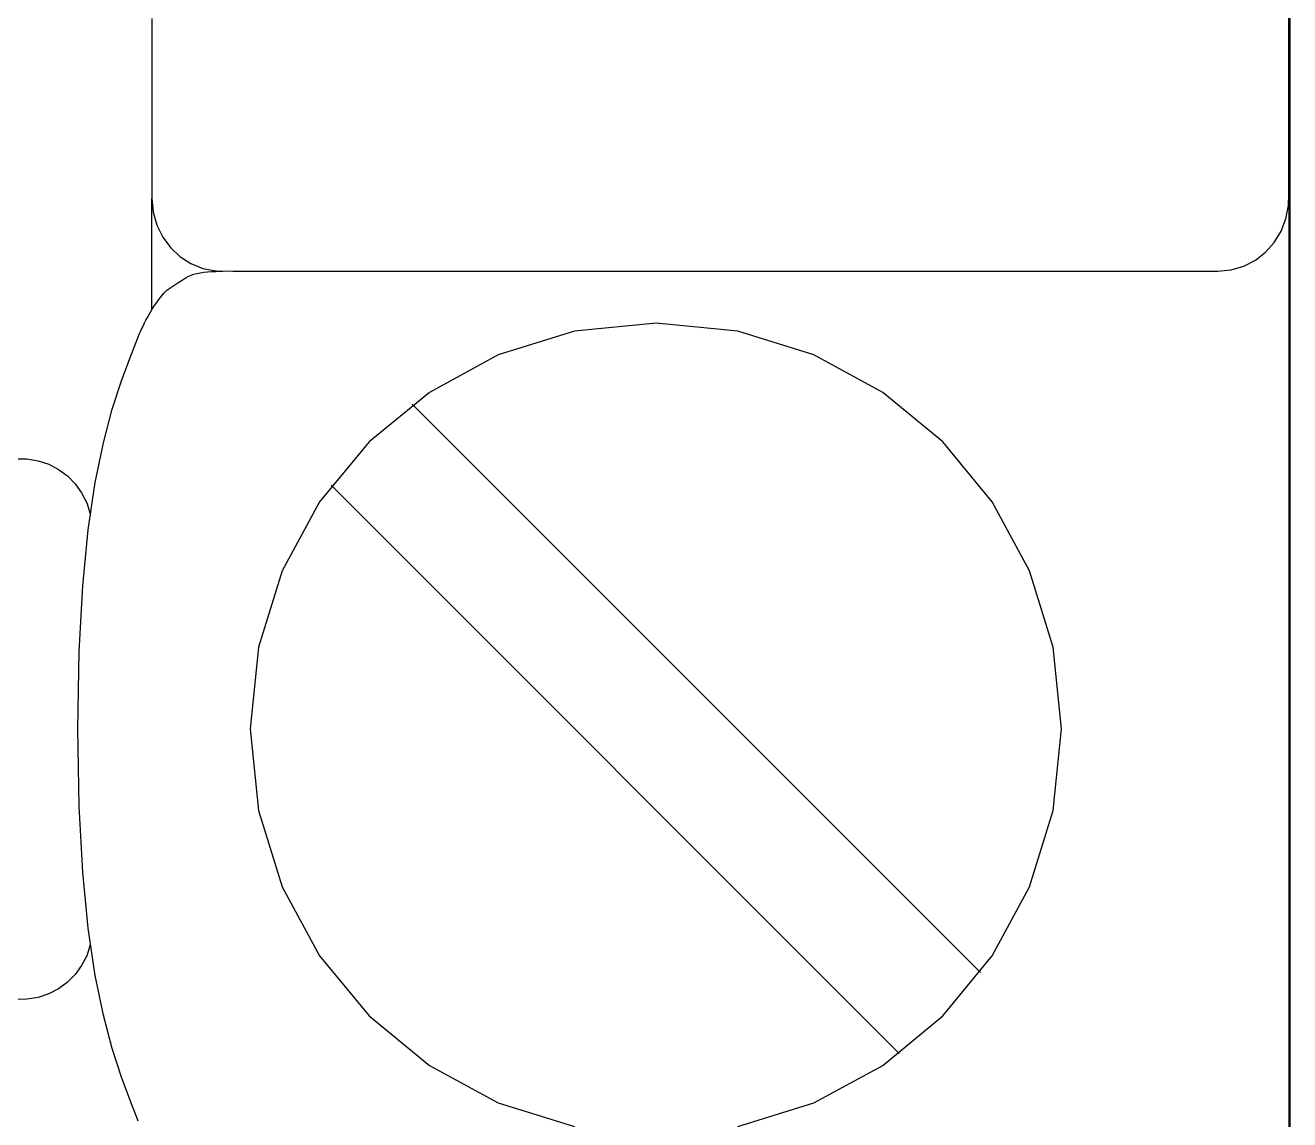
# Model space of a CAD drawing. Extents: x 1 to 47.7, y 0.2 to 35.
# Drawn here: x 35.401 to 35.922, y 10.574 to 11.025 of the extents above; entities that cross this region are included whole.
import ezdxf

# ---------------------------------------------------------------- set-up
doc = ezdxf.new("R2010")
doc.units = 0
doc.header["$MEASUREMENT"] = 0
for name, color, linetype in [('5_1___24__TARGET_LEDS___12', 7, 'CONTINUOUS'), ('6_1__EMPTY_IO_BOARD_POSITI', 7, 'CONTINUOUS'), ('6_2___8__INDEPENDENT_INPUT', 7, 'CONTINUOUS'), ('6_3___8__OPTOISO_INDEPENDE', 7, 'CONTINUOUS'), ('6_4___24__OPTOISO_INDEPEND', 7, 'CONTINUOUS'), ('6_5___8__INDEPENDENT_INPUT', 7, 'CONTINUOUS'), ('6_6___8__INDEPENDENT_INPUT', 7, 'CONTINUOUS'), ('6_7___8__OPTOISO_INDEPENDE', 7, 'CONTINUOUS'), ('6_8___8__OPTOISO_INDEPENDE', 7, 'CONTINUOUS')]:
    doc.layers.add(name, color=color, linetype=linetype)

msp = doc.modelspace()

# ---------------------------------------------------------------- linework, layer by layer
at = {"layer": '5_1___24__TARGET_LEDS___12'}
for points in [[(35.92211, 10.46504), (35.92211, 10.75278), (35.92211, 11.04409), (35.92211, 11.3354), (35.92211, 11.62315), (35.92211, 11.76457), (35.92211, 11.90377), (35.92211, 12.04029), (35.92211, 12.1737), (35.92211, 12.30354), (35.92211, 12.42937)], [(35.45318, 11.02822), (35.45318, 11.00051), (35.45318, 10.97677), (35.45318, 10.9602), (35.45318, 10.95397), (35.45371, 10.94827), (35.45522, 10.94293), (35.45763, 10.93805), (35.46083, 10.93374), (35.46472, 10.93008), (35.46921, 10.92719), (35.47421, 10.92516), (35.4796, 10.9241), (35.48651, 10.92396), (35.51624, 10.92396), (35.56802, 10.92396), (35.63382, 10.92396), (35.70563, 10.92396), (35.77544, 10.92396), (35.83524, 10.92396), (35.87699, 10.92396), (35.89269, 10.92396), (35.89825, 10.92451), (35.90346, 10.92606), (35.90821, 10.92853), (35.91242, 10.93182), (35.91598, 10.93582), (35.91879, 10.94043), (35.92076, 10.94555), (35.9218, 10.95108), (35.92193, 10.95559), (35.92193, 10.96739), (35.92193, 10.98794), (35.92193, 11.01406), (35.92193, 11.04257)], [(35.45318, 10.90842), (35.45318, 10.95397)], [(35.44753, 10.57361), (35.44691, 10.57511), (35.44443, 10.58143), (35.44062, 10.59171), (35.4368, 10.6035), (35.43313, 10.61732), (35.42978, 10.6337), (35.42689, 10.65316), (35.42463, 10.67622), (35.42316, 10.70343), (35.42263, 10.73529), (35.42316, 10.76715), (35.42463, 10.79435), (35.42689, 10.81741), (35.42978, 10.83687), (35.43313, 10.85325), (35.4368, 10.86706), (35.44062, 10.87885), (35.44443, 10.88913), (35.44691, 10.89545), (35.44753, 10.89695), (35.44809, 10.89827), (35.44862, 10.89947), (35.44913, 10.90058), (35.44964, 10.90165), (35.45016, 10.9027), (35.45072, 10.90379), (35.45134, 10.90496), (35.45201, 10.9062), (35.45271, 10.90743), (35.45347, 10.90866), (35.45428, 10.90989), (35.45515, 10.91114), (35.45607, 10.91239), (35.45707, 10.91368), (35.45813, 10.91499), (35.45929, 10.91621), (35.46054, 10.91701), (35.4618, 10.91783), (35.46306, 10.91868), (35.46433, 10.91951), (35.4656, 10.92032), (35.46687, 10.92108), (35.46812, 10.92177), (35.46937, 10.92236), (35.47051, 10.92278), (35.47174, 10.92309), (35.47311, 10.92335), (35.47459, 10.92355), (35.47615, 10.92371), (35.47775, 10.92383), (35.47935, 10.92391), (35.48092, 10.92395), (35.48242, 10.92397)], [(35.69481, 10.57133), (35.72618, 10.58108), (35.75456, 10.59651), (35.77929, 10.61695), (35.79968, 10.64173), (35.81508, 10.67017), (35.82481, 10.7016), (35.82821, 10.73536), (35.82481, 10.76905), (35.81508, 10.80045), (35.79968, 10.82886), (35.77929, 10.85361), (35.75456, 10.87404), (35.72618, 10.88947), (35.69481, 10.89922), (35.66113, 10.90262), (35.62743, 10.89922), (35.59601, 10.88947), (35.56757, 10.87404), (35.54278, 10.85361), (35.52232, 10.82886), (35.50686, 10.80045), (35.49709, 10.76905), (35.49368, 10.73536), (35.49709, 10.7016), (35.50686, 10.67017), (35.52232, 10.64173), (35.54278, 10.61695), (35.56757, 10.59651), (35.59601, 10.58108), (35.62743, 10.57133)], [(35.79479, 10.63493), (35.56052, 10.8692)], [(35.39409, 10.84666), (35.40159, 10.84658), (35.40626, 10.84586), (35.41064, 10.84441), (35.41468, 10.84229), (35.41832, 10.83958), (35.42151, 10.83634), (35.42418, 10.83262), (35.42628, 10.82848), (35.42775, 10.824)], [(35.76137, 10.60151), (35.5271, 10.83578)], [(35.42775, 10.64623), (35.42626, 10.64179), (35.42414, 10.6377), (35.42145, 10.63402), (35.41826, 10.6308), (35.41462, 10.62812), (35.41059, 10.62603), (35.40622, 10.6246), (35.40158, 10.62388), (35.39409, 10.62381)]]:
    msp.add_lwpolyline(points, dxfattribs=at)
at = {"layer": '6_1__EMPTY_IO_BOARD_POSITI'}
msp.add_lwpolyline([(35.92235, 12.4401), (35.92235, 12.35261), (35.92235, 12.26308), (35.92235, 12.17164), (35.92235, 11.98366), (35.92235, 11.78991), (35.92235, 11.59162), (35.92235, 11.39001), (35.92235, 10.9817), (35.92235, 10.5748), (35.92235, 10.37493)], dxfattribs=at)
at = {"layer": '6_2___8__INDEPENDENT_INPUT'}
for points in [[(35.92211, 10.46504), (35.92211, 10.75278), (35.92211, 11.04409), (35.92211, 11.3354), (35.92211, 11.62315), (35.92211, 11.76457), (35.92211, 11.90377), (35.92211, 12.04029), (35.92211, 12.1737), (35.92211, 12.30354), (35.92211, 12.42937)], [(35.45318, 11.02822), (35.45318, 11.00051), (35.45318, 10.97677), (35.45318, 10.9602), (35.45318, 10.95397), (35.45371, 10.94827), (35.45522, 10.94293), (35.45763, 10.93805), (35.46083, 10.93374), (35.46472, 10.93008), (35.46921, 10.92719), (35.47421, 10.92516), (35.4796, 10.9241), (35.48651, 10.92396), (35.51624, 10.92396), (35.56802, 10.92396), (35.63382, 10.92396), (35.70563, 10.92396), (35.77544, 10.92396), (35.83524, 10.92396), (35.87699, 10.92396), (35.89269, 10.92396), (35.89825, 10.92451), (35.90346, 10.92606), (35.90821, 10.92853), (35.91242, 10.93182), (35.91598, 10.93582), (35.91879, 10.94043), (35.92076, 10.94555), (35.9218, 10.95108), (35.92193, 10.95559), (35.92193, 10.96739), (35.92193, 10.98794), (35.92193, 11.01406), (35.92193, 11.04257)], [(35.45318, 10.90842), (35.45318, 10.95397)], [(35.44753, 10.57361), (35.44691, 10.57511), (35.44443, 10.58143), (35.44062, 10.59171), (35.4368, 10.6035), (35.43313, 10.61732), (35.42978, 10.6337), (35.42689, 10.65316), (35.42463, 10.67622), (35.42316, 10.70343), (35.42263, 10.73529), (35.42316, 10.76715), (35.42463, 10.79435), (35.42689, 10.81741), (35.42978, 10.83687), (35.43313, 10.85325), (35.4368, 10.86706), (35.44062, 10.87885), (35.44443, 10.88913), (35.44691, 10.89545), (35.44753, 10.89695), (35.44809, 10.89827), (35.44862, 10.89947), (35.44913, 10.90058), (35.44964, 10.90165), (35.45016, 10.9027), (35.45072, 10.90379), (35.45134, 10.90496), (35.45201, 10.9062), (35.45271, 10.90743), (35.45347, 10.90866), (35.45428, 10.90989), (35.45515, 10.91114), (35.45607, 10.91239), (35.45707, 10.91368), (35.45813, 10.91499), (35.45929, 10.91621), (35.46054, 10.91701), (35.4618, 10.91783), (35.46306, 10.91868), (35.46433, 10.91951), (35.4656, 10.92032), (35.46687, 10.92108), (35.46812, 10.92177), (35.46937, 10.92236), (35.47051, 10.92278), (35.47174, 10.92309), (35.47311, 10.92335), (35.47459, 10.92355), (35.47615, 10.92371), (35.47775, 10.92383), (35.47935, 10.92391), (35.48092, 10.92395), (35.48242, 10.92397)], [(35.69481, 10.57133), (35.72618, 10.58108), (35.75456, 10.59651), (35.77929, 10.61695), (35.79968, 10.64173), (35.81508, 10.67017), (35.82481, 10.7016), (35.82821, 10.73536), (35.82481, 10.76905), (35.81508, 10.80045), (35.79968, 10.82886), (35.77929, 10.85361), (35.75456, 10.87404), (35.72618, 10.88947), (35.69481, 10.89922), (35.66113, 10.90262), (35.62743, 10.89922), (35.59601, 10.88947), (35.56757, 10.87404), (35.54278, 10.85361), (35.52232, 10.82886), (35.50686, 10.80045), (35.49709, 10.76905), (35.49368, 10.73536), (35.49709, 10.7016), (35.50686, 10.67017), (35.52232, 10.64173), (35.54278, 10.61695), (35.56757, 10.59651), (35.59601, 10.58108), (35.62743, 10.57133)], [(35.79479, 10.63493), (35.56052, 10.8692)], [(35.39409, 10.84666), (35.40159, 10.84658), (35.40626, 10.84586), (35.41064, 10.84441), (35.41468, 10.84229), (35.41832, 10.83958), (35.42151, 10.83634), (35.42418, 10.83262), (35.42628, 10.82848), (35.42775, 10.824)], [(35.76137, 10.60151), (35.5271, 10.83578)], [(35.42775, 10.64623), (35.42626, 10.64179), (35.42414, 10.6377), (35.42145, 10.63402), (35.41826, 10.6308), (35.41462, 10.62812), (35.41059, 10.62603), (35.40622, 10.6246), (35.40158, 10.62388), (35.39409, 10.62381)]]:
    msp.add_lwpolyline(points, dxfattribs=at)
at = {"layer": '6_3___8__OPTOISO_INDEPENDE'}
for points in [[(35.92211, 10.46504), (35.92211, 10.75278), (35.92211, 11.04409), (35.92211, 11.3354), (35.92211, 11.62315), (35.92211, 11.76457), (35.92211, 11.90377), (35.92211, 12.04029), (35.92211, 12.1737), (35.92211, 12.30354), (35.92211, 12.42937)], [(35.45318, 11.02822), (35.45318, 11.00051), (35.45318, 10.97677), (35.45318, 10.9602), (35.45318, 10.95397), (35.45371, 10.94827), (35.45522, 10.94293), (35.45763, 10.93805), (35.46083, 10.93374), (35.46472, 10.93008), (35.46921, 10.92719), (35.47421, 10.92516), (35.4796, 10.9241), (35.48651, 10.92396), (35.51624, 10.92396), (35.56802, 10.92396), (35.63382, 10.92396), (35.70563, 10.92396), (35.77544, 10.92396), (35.83524, 10.92396), (35.87699, 10.92396), (35.89269, 10.92396), (35.89825, 10.92451), (35.90346, 10.92606), (35.90821, 10.92853), (35.91242, 10.93182), (35.91598, 10.93582), (35.91879, 10.94043), (35.92076, 10.94555), (35.9218, 10.95108), (35.92193, 10.95559), (35.92193, 10.96739), (35.92193, 10.98794), (35.92193, 11.01406), (35.92193, 11.04257)], [(35.45318, 10.90842), (35.45318, 10.95397)], [(35.44753, 10.57361), (35.44691, 10.57511), (35.44443, 10.58143), (35.44062, 10.59171), (35.4368, 10.6035), (35.43313, 10.61732), (35.42978, 10.6337), (35.42689, 10.65316), (35.42463, 10.67622), (35.42316, 10.70343), (35.42263, 10.73529), (35.42316, 10.76715), (35.42463, 10.79435), (35.42689, 10.81741), (35.42978, 10.83687), (35.43313, 10.85325), (35.4368, 10.86706), (35.44062, 10.87885), (35.44443, 10.88913), (35.44691, 10.89545), (35.44753, 10.89695), (35.44809, 10.89827), (35.44862, 10.89947), (35.44913, 10.90058), (35.44964, 10.90165), (35.45016, 10.9027), (35.45072, 10.90379), (35.45134, 10.90496), (35.45201, 10.9062), (35.45271, 10.90743), (35.45347, 10.90866), (35.45428, 10.90989), (35.45515, 10.91114), (35.45607, 10.91239), (35.45707, 10.91368), (35.45813, 10.91499), (35.45929, 10.91621), (35.46054, 10.91701), (35.4618, 10.91783), (35.46306, 10.91868), (35.46433, 10.91951), (35.4656, 10.92032), (35.46687, 10.92108), (35.46812, 10.92177), (35.46937, 10.92236), (35.47051, 10.92278), (35.47174, 10.92309), (35.47311, 10.92335), (35.47459, 10.92355), (35.47615, 10.92371), (35.47775, 10.92383), (35.47935, 10.92391), (35.48092, 10.92395), (35.48242, 10.92397)], [(35.69481, 10.57133), (35.72618, 10.58108), (35.75456, 10.59651), (35.77929, 10.61695), (35.79968, 10.64173), (35.81508, 10.67017), (35.82481, 10.7016), (35.82821, 10.73536), (35.82481, 10.76905), (35.81508, 10.80045), (35.79968, 10.82886), (35.77929, 10.85361), (35.75456, 10.87404), (35.72618, 10.88947), (35.69481, 10.89922), (35.66113, 10.90262), (35.62743, 10.89922), (35.59601, 10.88947), (35.56757, 10.87404), (35.54278, 10.85361), (35.52232, 10.82886), (35.50686, 10.80045), (35.49709, 10.76905), (35.49368, 10.73536), (35.49709, 10.7016), (35.50686, 10.67017), (35.52232, 10.64173), (35.54278, 10.61695), (35.56757, 10.59651), (35.59601, 10.58108), (35.62743, 10.57133)], [(35.79479, 10.63493), (35.56052, 10.8692)], [(35.39409, 10.84666), (35.40159, 10.84658), (35.40626, 10.84586), (35.41064, 10.84441), (35.41468, 10.84229), (35.41832, 10.83958), (35.42151, 10.83634), (35.42418, 10.83262), (35.42628, 10.82848), (35.42775, 10.824)], [(35.76137, 10.60151), (35.5271, 10.83578)], [(35.42775, 10.64623), (35.42626, 10.64179), (35.42414, 10.6377), (35.42145, 10.63402), (35.41826, 10.6308), (35.41462, 10.62812), (35.41059, 10.62603), (35.40622, 10.6246), (35.40158, 10.62388), (35.39409, 10.62381)]]:
    msp.add_lwpolyline(points, dxfattribs=at)
at = {"layer": '6_4___24__OPTOISO_INDEPEND'}
for points in [[(35.92211, 10.46504), (35.92211, 10.75278), (35.92211, 11.04409), (35.92211, 11.3354), (35.92211, 11.62315), (35.92211, 11.76457), (35.92211, 11.90377), (35.92211, 12.04029), (35.92211, 12.1737), (35.92211, 12.30354), (35.92211, 12.42937)], [(35.45318, 11.02822), (35.45318, 11.00051), (35.45318, 10.97677), (35.45318, 10.9602), (35.45318, 10.95397), (35.45371, 10.94827), (35.45522, 10.94293), (35.45763, 10.93805), (35.46083, 10.93374), (35.46472, 10.93008), (35.46921, 10.92719), (35.47421, 10.92516), (35.4796, 10.9241), (35.48651, 10.92396), (35.51624, 10.92396), (35.56802, 10.92396), (35.63382, 10.92396), (35.70563, 10.92396), (35.77544, 10.92396), (35.83524, 10.92396), (35.87699, 10.92396), (35.89269, 10.92396), (35.89825, 10.92451), (35.90346, 10.92606), (35.90821, 10.92853), (35.91242, 10.93182), (35.91598, 10.93582), (35.91879, 10.94043), (35.92076, 10.94555), (35.9218, 10.95108), (35.92193, 10.95559), (35.92193, 10.96739), (35.92193, 10.98794), (35.92193, 11.01406), (35.92193, 11.04257)], [(35.45318, 10.90842), (35.45318, 10.95397)], [(35.44753, 10.57361), (35.44691, 10.57511), (35.44443, 10.58143), (35.44062, 10.59171), (35.4368, 10.6035), (35.43313, 10.61732), (35.42978, 10.6337), (35.42689, 10.65316), (35.42463, 10.67622), (35.42316, 10.70343), (35.42263, 10.73529), (35.42316, 10.76715), (35.42463, 10.79435), (35.42689, 10.81741), (35.42978, 10.83687), (35.43313, 10.85325), (35.4368, 10.86706), (35.44062, 10.87885), (35.44443, 10.88913), (35.44691, 10.89545), (35.44753, 10.89695), (35.44809, 10.89827), (35.44862, 10.89947), (35.44913, 10.90058), (35.44964, 10.90165), (35.45016, 10.9027), (35.45072, 10.90379), (35.45134, 10.90496), (35.45201, 10.9062), (35.45271, 10.90743), (35.45347, 10.90866), (35.45428, 10.90989), (35.45515, 10.91114), (35.45607, 10.91239), (35.45707, 10.91368), (35.45813, 10.91499), (35.45929, 10.91621), (35.46054, 10.91701), (35.4618, 10.91783), (35.46306, 10.91868), (35.46433, 10.91951), (35.4656, 10.92032), (35.46687, 10.92108), (35.46812, 10.92177), (35.46937, 10.92236), (35.47051, 10.92278), (35.47174, 10.92309), (35.47311, 10.92335), (35.47459, 10.92355), (35.47615, 10.92371), (35.47775, 10.92383), (35.47935, 10.92391), (35.48092, 10.92395), (35.48242, 10.92397)], [(35.69481, 10.57133), (35.72618, 10.58108), (35.75456, 10.59651), (35.77929, 10.61695), (35.79968, 10.64173), (35.81508, 10.67017), (35.82481, 10.7016), (35.82821, 10.73536), (35.82481, 10.76905), (35.81508, 10.80045), (35.79968, 10.82886), (35.77929, 10.85361), (35.75456, 10.87404), (35.72618, 10.88947), (35.69481, 10.89922), (35.66113, 10.90262), (35.62743, 10.89922), (35.59601, 10.88947), (35.56757, 10.87404), (35.54278, 10.85361), (35.52232, 10.82886), (35.50686, 10.80045), (35.49709, 10.76905), (35.49368, 10.73536), (35.49709, 10.7016), (35.50686, 10.67017), (35.52232, 10.64173), (35.54278, 10.61695), (35.56757, 10.59651), (35.59601, 10.58108), (35.62743, 10.57133)], [(35.79479, 10.63493), (35.56052, 10.8692)], [(35.39409, 10.84666), (35.40159, 10.84658), (35.40626, 10.84586), (35.41064, 10.84441), (35.41468, 10.84229), (35.41832, 10.83958), (35.42151, 10.83634), (35.42418, 10.83262), (35.42628, 10.82848), (35.42775, 10.824)], [(35.76137, 10.60151), (35.5271, 10.83578)], [(35.42775, 10.64623), (35.42626, 10.64179), (35.42414, 10.6377), (35.42145, 10.63402), (35.41826, 10.6308), (35.41462, 10.62812), (35.41059, 10.62603), (35.40622, 10.6246), (35.40158, 10.62388), (35.39409, 10.62381)]]:
    msp.add_lwpolyline(points, dxfattribs=at)
at = {"layer": '6_5___8__INDEPENDENT_INPUT'}
for points in [[(35.92211, 10.46504), (35.92211, 10.75278), (35.92211, 11.04409), (35.92211, 11.3354), (35.92211, 11.62315), (35.92211, 11.76457), (35.92211, 11.90377), (35.92211, 12.04029), (35.92211, 12.1737), (35.92211, 12.30354), (35.92211, 12.42937)], [(35.45318, 11.02822), (35.45318, 11.00051), (35.45318, 10.97677), (35.45318, 10.9602), (35.45318, 10.95397), (35.45371, 10.94827), (35.45522, 10.94293), (35.45763, 10.93805), (35.46083, 10.93374), (35.46472, 10.93008), (35.46921, 10.92719), (35.47421, 10.92516), (35.4796, 10.9241), (35.48651, 10.92396), (35.51624, 10.92396), (35.56802, 10.92396), (35.63382, 10.92396), (35.70563, 10.92396), (35.77544, 10.92396), (35.83524, 10.92396), (35.87699, 10.92396), (35.89269, 10.92396), (35.89825, 10.92451), (35.90346, 10.92606), (35.90821, 10.92853), (35.91242, 10.93182), (35.91598, 10.93582), (35.91879, 10.94043), (35.92076, 10.94555), (35.9218, 10.95108), (35.92193, 10.95559), (35.92193, 10.96739), (35.92193, 10.98794), (35.92193, 11.01406), (35.92193, 11.04257)], [(35.45318, 10.90842), (35.45318, 10.95397)], [(35.44753, 10.57361), (35.44691, 10.57511), (35.44443, 10.58143), (35.44062, 10.59171), (35.4368, 10.6035), (35.43313, 10.61732), (35.42978, 10.6337), (35.42689, 10.65316), (35.42463, 10.67622), (35.42316, 10.70343), (35.42263, 10.73529), (35.42316, 10.76715), (35.42463, 10.79435), (35.42689, 10.81741), (35.42978, 10.83687), (35.43313, 10.85325), (35.4368, 10.86706), (35.44062, 10.87885), (35.44443, 10.88913), (35.44691, 10.89545), (35.44753, 10.89695), (35.44809, 10.89827), (35.44862, 10.89947), (35.44913, 10.90058), (35.44964, 10.90165), (35.45016, 10.9027), (35.45072, 10.90379), (35.45134, 10.90496), (35.45201, 10.9062), (35.45271, 10.90743), (35.45347, 10.90866), (35.45428, 10.90989), (35.45515, 10.91114), (35.45607, 10.91239), (35.45707, 10.91368), (35.45813, 10.91499), (35.45929, 10.91621), (35.46054, 10.91701), (35.4618, 10.91783), (35.46306, 10.91868), (35.46433, 10.91951), (35.4656, 10.92032), (35.46687, 10.92108), (35.46812, 10.92177), (35.46937, 10.92236), (35.47051, 10.92278), (35.47174, 10.92309), (35.47311, 10.92335), (35.47459, 10.92355), (35.47615, 10.92371), (35.47775, 10.92383), (35.47935, 10.92391), (35.48092, 10.92395), (35.48242, 10.92397)], [(35.69481, 10.57133), (35.72618, 10.58108), (35.75456, 10.59651), (35.77929, 10.61695), (35.79968, 10.64173), (35.81508, 10.67017), (35.82481, 10.7016), (35.82821, 10.73536), (35.82481, 10.76905), (35.81508, 10.80045), (35.79968, 10.82886), (35.77929, 10.85361), (35.75456, 10.87404), (35.72618, 10.88947), (35.69481, 10.89922), (35.66113, 10.90262), (35.62743, 10.89922), (35.59601, 10.88947), (35.56757, 10.87404), (35.54278, 10.85361), (35.52232, 10.82886), (35.50686, 10.80045), (35.49709, 10.76905), (35.49368, 10.73536), (35.49709, 10.7016), (35.50686, 10.67017), (35.52232, 10.64173), (35.54278, 10.61695), (35.56757, 10.59651), (35.59601, 10.58108), (35.62743, 10.57133)], [(35.79479, 10.63493), (35.56052, 10.8692)], [(35.39409, 10.84666), (35.40159, 10.84658), (35.40626, 10.84586), (35.41064, 10.84441), (35.41468, 10.84229), (35.41832, 10.83958), (35.42151, 10.83634), (35.42418, 10.83262), (35.42628, 10.82848), (35.42775, 10.824)], [(35.76137, 10.60151), (35.5271, 10.83578)], [(35.42775, 10.64623), (35.42626, 10.64179), (35.42414, 10.6377), (35.42145, 10.63402), (35.41826, 10.6308), (35.41462, 10.62812), (35.41059, 10.62603), (35.40622, 10.6246), (35.40158, 10.62388), (35.39409, 10.62381)]]:
    msp.add_lwpolyline(points, dxfattribs=at)
at = {"layer": '6_6___8__INDEPENDENT_INPUT'}
for points in [[(35.92211, 10.46504), (35.92211, 10.75278), (35.92211, 11.04409), (35.92211, 11.3354), (35.92211, 11.62315), (35.92211, 11.76457), (35.92211, 11.90377), (35.92211, 12.04029), (35.92211, 12.1737), (35.92211, 12.30354), (35.92211, 12.42937)], [(35.45318, 11.02822), (35.45318, 11.00051), (35.45318, 10.97677), (35.45318, 10.9602), (35.45318, 10.95397), (35.45371, 10.94827), (35.45522, 10.94293), (35.45763, 10.93805), (35.46083, 10.93374), (35.46472, 10.93008), (35.46921, 10.92719), (35.47421, 10.92516), (35.4796, 10.9241), (35.48651, 10.92396), (35.51624, 10.92396), (35.56802, 10.92396), (35.63382, 10.92396), (35.70563, 10.92396), (35.77544, 10.92396), (35.83524, 10.92396), (35.87699, 10.92396), (35.89269, 10.92396), (35.89825, 10.92451), (35.90346, 10.92606), (35.90821, 10.92853), (35.91242, 10.93182), (35.91598, 10.93582), (35.91879, 10.94043), (35.92076, 10.94555), (35.9218, 10.95108), (35.92193, 10.95559), (35.92193, 10.96739), (35.92193, 10.98794), (35.92193, 11.01406), (35.92193, 11.04257)], [(35.45318, 10.90842), (35.45318, 10.95397)], [(35.44753, 10.57361), (35.44691, 10.57511), (35.44443, 10.58143), (35.44062, 10.59171), (35.4368, 10.6035), (35.43313, 10.61732), (35.42978, 10.6337), (35.42689, 10.65316), (35.42463, 10.67622), (35.42316, 10.70343), (35.42263, 10.73529), (35.42316, 10.76715), (35.42463, 10.79435), (35.42689, 10.81741), (35.42978, 10.83687), (35.43313, 10.85325), (35.4368, 10.86706), (35.44062, 10.87885), (35.44443, 10.88913), (35.44691, 10.89545), (35.44753, 10.89695), (35.44809, 10.89827), (35.44862, 10.89947), (35.44913, 10.90058), (35.44964, 10.90165), (35.45016, 10.9027), (35.45072, 10.90379), (35.45134, 10.90496), (35.45201, 10.9062), (35.45271, 10.90743), (35.45347, 10.90866), (35.45428, 10.90989), (35.45515, 10.91114), (35.45607, 10.91239), (35.45707, 10.91368), (35.45813, 10.91499), (35.45929, 10.91621), (35.46054, 10.91701), (35.4618, 10.91783), (35.46306, 10.91868), (35.46433, 10.91951), (35.4656, 10.92032), (35.46687, 10.92108), (35.46812, 10.92177), (35.46937, 10.92236), (35.47051, 10.92278), (35.47174, 10.92309), (35.47311, 10.92335), (35.47459, 10.92355), (35.47615, 10.92371), (35.47775, 10.92383), (35.47935, 10.92391), (35.48092, 10.92395), (35.48242, 10.92397)], [(35.69481, 10.57133), (35.72618, 10.58108), (35.75456, 10.59651), (35.77929, 10.61695), (35.79968, 10.64173), (35.81508, 10.67017), (35.82481, 10.7016), (35.82821, 10.73536), (35.82481, 10.76905), (35.81508, 10.80045), (35.79968, 10.82886), (35.77929, 10.85361), (35.75456, 10.87404), (35.72618, 10.88947), (35.69481, 10.89922), (35.66113, 10.90262), (35.62743, 10.89922), (35.59601, 10.88947), (35.56757, 10.87404), (35.54278, 10.85361), (35.52232, 10.82886), (35.50686, 10.80045), (35.49709, 10.76905), (35.49368, 10.73536), (35.49709, 10.7016), (35.50686, 10.67017), (35.52232, 10.64173), (35.54278, 10.61695), (35.56757, 10.59651), (35.59601, 10.58108), (35.62743, 10.57133)], [(35.79479, 10.63493), (35.56052, 10.8692)], [(35.39409, 10.84666), (35.40159, 10.84658), (35.40626, 10.84586), (35.41064, 10.84441), (35.41468, 10.84229), (35.41832, 10.83958), (35.42151, 10.83634), (35.42418, 10.83262), (35.42628, 10.82848), (35.42775, 10.824)], [(35.76137, 10.60151), (35.5271, 10.83578)], [(35.42775, 10.64623), (35.42626, 10.64179), (35.42414, 10.6377), (35.42145, 10.63402), (35.41826, 10.6308), (35.41462, 10.62812), (35.41059, 10.62603), (35.40622, 10.6246), (35.40158, 10.62388), (35.39409, 10.62381)]]:
    msp.add_lwpolyline(points, dxfattribs=at)
at = {"layer": '6_7___8__OPTOISO_INDEPENDE'}
for points in [[(35.92211, 10.46504), (35.92211, 10.75278), (35.92211, 11.04409), (35.92211, 11.3354), (35.92211, 11.62315), (35.92211, 11.76457), (35.92211, 11.90377), (35.92211, 12.04029), (35.92211, 12.1737), (35.92211, 12.30354), (35.92211, 12.42937)], [(35.45318, 11.02822), (35.45318, 11.00051), (35.45318, 10.97677), (35.45318, 10.9602), (35.45318, 10.95397), (35.45371, 10.94827), (35.45522, 10.94293), (35.45763, 10.93805), (35.46083, 10.93374), (35.46472, 10.93008), (35.46921, 10.92719), (35.47421, 10.92516), (35.4796, 10.9241), (35.48651, 10.92396), (35.51624, 10.92396), (35.56802, 10.92396), (35.63382, 10.92396), (35.70563, 10.92396), (35.77544, 10.92396), (35.83524, 10.92396), (35.87699, 10.92396), (35.89269, 10.92396), (35.89825, 10.92451), (35.90346, 10.92606), (35.90821, 10.92853), (35.91242, 10.93182), (35.91598, 10.93582), (35.91879, 10.94043), (35.92076, 10.94555), (35.9218, 10.95108), (35.92193, 10.95559), (35.92193, 10.96739), (35.92193, 10.98794), (35.92193, 11.01406), (35.92193, 11.04257)], [(35.45318, 10.90842), (35.45318, 10.95397)], [(35.44753, 10.57361), (35.44691, 10.57511), (35.44443, 10.58143), (35.44062, 10.59171), (35.4368, 10.6035), (35.43313, 10.61732), (35.42978, 10.6337), (35.42689, 10.65316), (35.42463, 10.67622), (35.42316, 10.70343), (35.42263, 10.73529), (35.42316, 10.76715), (35.42463, 10.79435), (35.42689, 10.81741), (35.42978, 10.83687), (35.43313, 10.85325), (35.4368, 10.86706), (35.44062, 10.87885), (35.44443, 10.88913), (35.44691, 10.89545), (35.44753, 10.89695), (35.44809, 10.89827), (35.44862, 10.89947), (35.44913, 10.90058), (35.44964, 10.90165), (35.45016, 10.9027), (35.45072, 10.90379), (35.45134, 10.90496), (35.45201, 10.9062), (35.45271, 10.90743), (35.45347, 10.90866), (35.45428, 10.90989), (35.45515, 10.91114), (35.45607, 10.91239), (35.45707, 10.91368), (35.45813, 10.91499), (35.45929, 10.91621), (35.46054, 10.91701), (35.4618, 10.91783), (35.46306, 10.91868), (35.46433, 10.91951), (35.4656, 10.92032), (35.46687, 10.92108), (35.46812, 10.92177), (35.46937, 10.92236), (35.47051, 10.92278), (35.47174, 10.92309), (35.47311, 10.92335), (35.47459, 10.92355), (35.47615, 10.92371), (35.47775, 10.92383), (35.47935, 10.92391), (35.48092, 10.92395), (35.48242, 10.92397)], [(35.69481, 10.57133), (35.72618, 10.58108), (35.75456, 10.59651), (35.77929, 10.61695), (35.79968, 10.64173), (35.81508, 10.67017), (35.82481, 10.7016), (35.82821, 10.73536), (35.82481, 10.76905), (35.81508, 10.80045), (35.79968, 10.82886), (35.77929, 10.85361), (35.75456, 10.87404), (35.72618, 10.88947), (35.69481, 10.89922), (35.66113, 10.90262), (35.62743, 10.89922), (35.59601, 10.88947), (35.56757, 10.87404), (35.54278, 10.85361), (35.52232, 10.82886), (35.50686, 10.80045), (35.49709, 10.76905), (35.49368, 10.73536), (35.49709, 10.7016), (35.50686, 10.67017), (35.52232, 10.64173), (35.54278, 10.61695), (35.56757, 10.59651), (35.59601, 10.58108), (35.62743, 10.57133)], [(35.79479, 10.63493), (35.56052, 10.8692)], [(35.39409, 10.84666), (35.40159, 10.84658), (35.40626, 10.84586), (35.41064, 10.84441), (35.41468, 10.84229), (35.41832, 10.83958), (35.42151, 10.83634), (35.42418, 10.83262), (35.42628, 10.82848), (35.42775, 10.824)], [(35.76137, 10.60151), (35.5271, 10.83578)], [(35.42775, 10.64623), (35.42626, 10.64179), (35.42414, 10.6377), (35.42145, 10.63402), (35.41826, 10.6308), (35.41462, 10.62812), (35.41059, 10.62603), (35.40622, 10.6246), (35.40158, 10.62388), (35.39409, 10.62381)]]:
    msp.add_lwpolyline(points, dxfattribs=at)
at = {"layer": '6_8___8__OPTOISO_INDEPENDE'}
for points in [[(35.92211, 10.46504), (35.92211, 10.75278), (35.92211, 11.04409), (35.92211, 11.3354), (35.92211, 11.62315), (35.92211, 11.76457), (35.92211, 11.90377), (35.92211, 12.04029), (35.92211, 12.1737), (35.92211, 12.30354), (35.92211, 12.42937)], [(35.45318, 11.02822), (35.45318, 11.00051), (35.45318, 10.97677), (35.45318, 10.9602), (35.45318, 10.95397), (35.45371, 10.94827), (35.45522, 10.94293), (35.45763, 10.93805), (35.46083, 10.93374), (35.46472, 10.93008), (35.46921, 10.92719), (35.47421, 10.92516), (35.4796, 10.9241), (35.48651, 10.92396), (35.51624, 10.92396), (35.56802, 10.92396), (35.63382, 10.92396), (35.70563, 10.92396), (35.77544, 10.92396), (35.83524, 10.92396), (35.87699, 10.92396), (35.89269, 10.92396), (35.89825, 10.92451), (35.90346, 10.92606), (35.90821, 10.92853), (35.91242, 10.93182), (35.91598, 10.93582), (35.91879, 10.94043), (35.92076, 10.94555), (35.9218, 10.95108), (35.92193, 10.95559), (35.92193, 10.96739), (35.92193, 10.98794), (35.92193, 11.01406), (35.92193, 11.04257)], [(35.45318, 10.90842), (35.45318, 10.95397)], [(35.44753, 10.57361), (35.44691, 10.57511), (35.44443, 10.58143), (35.44062, 10.59171), (35.4368, 10.6035), (35.43313, 10.61732), (35.42978, 10.6337), (35.42689, 10.65316), (35.42463, 10.67622), (35.42316, 10.70343), (35.42263, 10.73529), (35.42316, 10.76715), (35.42463, 10.79435), (35.42689, 10.81741), (35.42978, 10.83687), (35.43313, 10.85325), (35.4368, 10.86706), (35.44062, 10.87885), (35.44443, 10.88913), (35.44691, 10.89545), (35.44753, 10.89695), (35.44809, 10.89827), (35.44862, 10.89947), (35.44913, 10.90058), (35.44964, 10.90165), (35.45016, 10.9027), (35.45072, 10.90379), (35.45134, 10.90496), (35.45201, 10.9062), (35.45271, 10.90743), (35.45347, 10.90866), (35.45428, 10.90989), (35.45515, 10.91114), (35.45607, 10.91239), (35.45707, 10.91368), (35.45813, 10.91499), (35.45929, 10.91621), (35.46054, 10.91701), (35.4618, 10.91783), (35.46306, 10.91868), (35.46433, 10.91951), (35.4656, 10.92032), (35.46687, 10.92108), (35.46812, 10.92177), (35.46937, 10.92236), (35.47051, 10.92278), (35.47174, 10.92309), (35.47311, 10.92335), (35.47459, 10.92355), (35.47615, 10.92371), (35.47775, 10.92383), (35.47935, 10.92391), (35.48092, 10.92395), (35.48242, 10.92397)], [(35.69481, 10.57133), (35.72618, 10.58108), (35.75456, 10.59651), (35.77929, 10.61695), (35.79968, 10.64173), (35.81508, 10.67017), (35.82481, 10.7016), (35.82821, 10.73536), (35.82481, 10.76905), (35.81508, 10.80045), (35.79968, 10.82886), (35.77929, 10.85361), (35.75456, 10.87404), (35.72618, 10.88947), (35.69481, 10.89922), (35.66113, 10.90262), (35.62743, 10.89922), (35.59601, 10.88947), (35.56757, 10.87404), (35.54278, 10.85361), (35.52232, 10.82886), (35.50686, 10.80045), (35.49709, 10.76905), (35.49368, 10.73536), (35.49709, 10.7016), (35.50686, 10.67017), (35.52232, 10.64173), (35.54278, 10.61695), (35.56757, 10.59651), (35.59601, 10.58108), (35.62743, 10.57133)], [(35.79479, 10.63493), (35.56052, 10.8692)], [(35.39409, 10.84666), (35.40159, 10.84658), (35.40626, 10.84586), (35.41064, 10.84441), (35.41468, 10.84229), (35.41832, 10.83958), (35.42151, 10.83634), (35.42418, 10.83262), (35.42628, 10.82848), (35.42775, 10.824)], [(35.76137, 10.60151), (35.5271, 10.83578)], [(35.42775, 10.64623), (35.42626, 10.64179), (35.42414, 10.6377), (35.42145, 10.63402), (35.41826, 10.6308), (35.41462, 10.62812), (35.41059, 10.62603), (35.40622, 10.6246), (35.40158, 10.62388), (35.39409, 10.62381)]]:
    msp.add_lwpolyline(points, dxfattribs=at)

doc.saveas('drawing.dxf')
